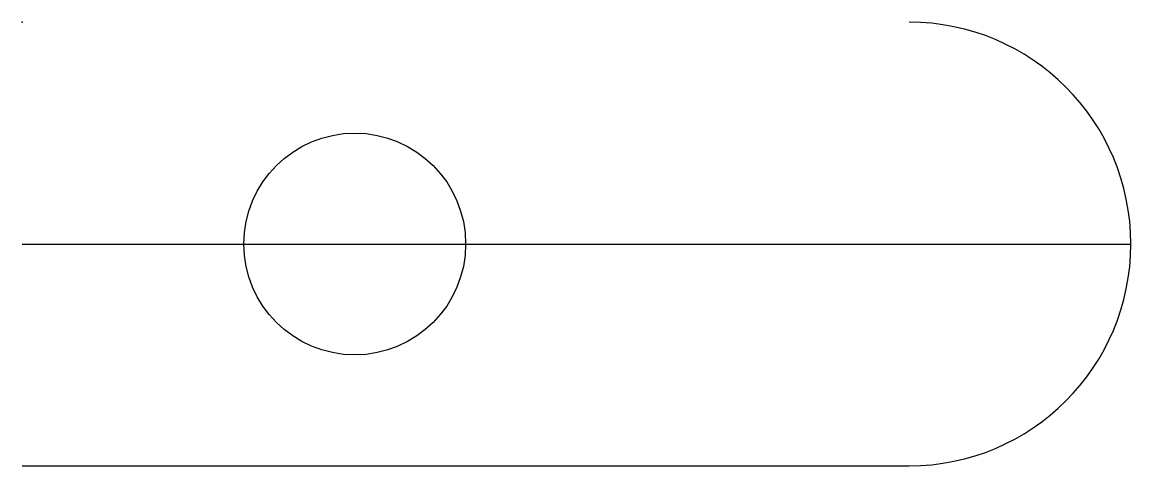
# Model space of a CAD drawing. Extents: x 0 to 50, y 0 to 20.
import ezdxf

# ---------------------------------------------------------------- set-up
doc = ezdxf.new("R2010")
doc.units = 0
doc.layers.add('CONSTRUCTION', color=7, linetype='Continuous')

msp = doc.modelspace()

# ---------------------------------------------------------------- linework, layer by layer
msp.add_line((0, 0), (40, 0))
msp.add_circle((15, 10), 5)
msp.add_arc((40, 10), 10, -90, 90)
msp.add_point((0, 20))
at = {"layer": 'CONSTRUCTION'}
msp.add_line((0, 10), (50, 10), dxfattribs=at)

doc.saveas('drawing.dxf')
